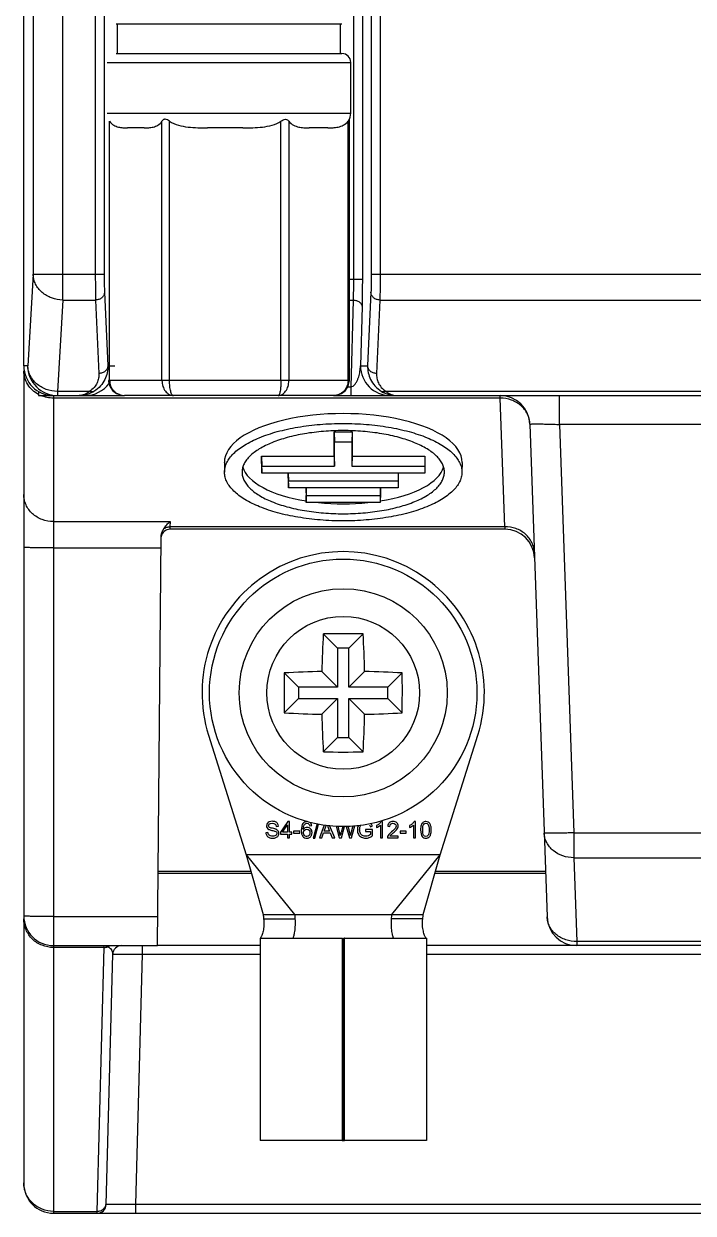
# Model space of a CAD drawing. Header units: millimetres. Extents: x 179 to 1020, y 292 to 886.
# Drawn here: x 341.05 to 363.58, y 593.04 to 633.04 of the extents above; entities that cross this region are included whole.
import ezdxf

# ---------------------------------------------------------------- set-up
doc = ezdxf.new("R2010")
doc.units = ezdxf.units.MM
for name, color, linetype in [('ELT-RNB-5_5-5SOLIDLINE', 7, 'Continuous'), ('M4X10_GB9074_8SOLIDLINE', 7, 'Continuous'), ('VF-51-H001SOLIDLINE', 7, 'Continuous'), ('VF-51-H002SOLIDLINE', 7, 'Continuous'), ('VF-51-P002SOLIDLINE', 7, 'Continuous'), ('WL21-17SOLIDLINE', 7, 'Continuous')]:
    doc.layers.add(name, color=color, linetype=linetype)

msp = doc.modelspace()

# ---------------------------------------------------------------- linework, layer by layer
at = {"layer": 'ELT-RNB-5_5-5SOLIDLINE', "linetype": 'Continuous'}
for p, q in [((347.27, 609.113), (348.538, 605.091)), ((355.062, 605.091), (356.33, 609.113)), ((349.549, 606.051), (349.619, 606.056)), ((349.936, 606.211), (349.685, 605.855)), ((349.752, 605.855), (349.924, 606.103)), ((349.924, 606.103), (349.924, 605.855)), ((349.991, 606.211), (349.936, 606.211)), ((349.991, 605.855), (349.991, 606.211)), ((350.674, 606.071), (350.741, 606.077)), ((350.923, 606.139), (350.786, 605.652)), ((350.84, 605.652), (350.973, 606.127)), ((351.163, 606.089), (350.998, 605.661)), ((351.157, 605.887), (351.217, 606.048)), ((351.286, 606.039), (351.344, 605.887)), ((351.513, 605.661), (351.344, 606.075)), ((351.562, 606.059), (351.667, 605.661)), ((351.68, 605.851), (351.633, 606.054)), ((351.785, 606.042), (351.728, 605.84)), ((351.742, 605.661), (351.848, 606.045)), ((351.9, 606.049), (352.008, 605.661)), ((351.999, 605.933), (351.965, 606.054)), ((352.12, 606.065), (352.069, 605.858)), ((352.078, 605.661), (352.19, 606.07)), ((352.713, 606.039), (352.779, 606.057)), ((352.919, 606.075), (352.919, 606.01)), ((353.054, 606.092), (353.054, 605.661)), ((353.121, 606.213), (353.078, 606.213)), ((353.121, 605.661), (353.121, 606.213)), ((353.298, 606.054), (353.368, 606.047)), ((354.029, 606.075), (354.029, 606.01)), ((354.164, 606.092), (354.164, 605.661)), ((354.232, 606.213), (354.188, 606.213)), ((354.232, 605.661), (354.232, 606.213)), ((349.266, 605.844), (349.198, 605.838)), ((349.685, 605.855), (349.685, 605.793)), ((349.685, 605.793), (349.924, 605.793)), ((349.924, 605.855), (349.752, 605.855)), ((349.924, 605.793), (349.924, 605.661)), ((349.924, 605.661), (349.991, 605.661)), ((350.066, 605.855), (349.991, 605.855)), ((349.991, 605.793), (350.066, 605.793)), ((349.991, 605.661), (349.991, 605.793)), ((350.066, 605.793), (350.066, 605.855)), ((350.335, 605.894), (350.127, 605.894)), ((350.127, 605.894), (350.127, 605.826)), ((350.127, 605.826), (350.335, 605.826)), ((350.335, 605.826), (350.335, 605.894)), ((350.786, 605.652), (350.84, 605.652)), ((350.998, 605.661), (351.076, 605.661)), ((351.076, 605.661), (351.136, 605.828)), ((351.136, 605.828), (351.366, 605.828)), ((351.344, 605.887), (351.157, 605.887)), ((351.366, 605.828), (351.43, 605.661)), ((351.43, 605.661), (351.513, 605.661)), ((351.667, 605.661), (351.742, 605.661)), ((352.008, 605.661), (352.078, 605.661)), ((352.787, 605.942), (352.554, 605.941)), ((352.554, 605.941), (352.554, 605.877)), ((352.554, 605.877), (352.716, 605.877)), ((352.716, 605.877), (352.716, 605.774)), ((352.787, 605.738), (352.787, 605.942)), ((353.054, 605.661), (353.121, 605.661)), ((353.285, 605.661), (353.649, 605.661)), ((353.649, 605.726), (353.379, 605.726)), ((353.649, 605.661), (353.649, 605.726)), ((353.921, 605.894), (353.714, 605.894)), ((353.714, 605.894), (353.714, 605.826)), ((353.714, 605.826), (353.921, 605.826)), ((353.921, 605.826), (353.921, 605.894)), ((354.164, 605.661), (354.232, 605.661)), ((355.062, 605.091), (348.538, 605.091)), ((348.538, 605.091), (350.164, 603.091)), ((348.538, 605.091), (349.105, 603.091)), ((353.437, 603.091), (355.062, 605.091)), ((354.495, 603.091), (355.062, 605.091)), ((349.105, 603.091), (354.495, 603.091)), ((349.123, 602.942), (350.175, 602.942)), ((354.477, 602.942), (353.426, 602.942)), ((349, 602.291), (351.762, 602.291)), ((349, 602.291), (349, 595.491)), ((351.762, 602.291), (351.777, 602.291)), ((351.762, 602.291), (351.762, 595.491)), ((351.777, 602.291), (351.777, 595.491)), ((351.838, 602.291), (351.823, 602.291)), ((351.823, 595.491), (351.823, 602.291)), ((351.838, 602.291), (354.6, 602.291)), ((351.838, 595.491), (351.838, 602.291)), ((354.6, 602.291), (354.6, 595.491)), ((351.762, 595.491), (349, 595.491)), ((351.762, 595.491), (351.838, 595.491)), ((354.6, 595.491), (351.838, 595.491))]:
    msp.add_line(p, q, dxfattribs=at)
for centre, radius, start, end in [((351.8, 610.541), 4.75, 342.5, 197.5), ((350.583, 606.283), 0.677, 339.7304, 342.9123), ((354.05, 607.084), 2.955, 199.8387, 200.6976), ((349.357, 605.312), 2.384, 10.2956, 13.058), ((364.779, 604.939), 15.782, 186.7231, 187.2705), ((375.728, 604.921), 25.629, 184.0937, 184.4292), ((327.873, 604.921), 25.629, 355.5708, 355.9063), ((338.822, 604.939), 15.782, 352.7295, 353.2769)]:
    msp.add_arc(centre, radius, start, end, dxfattribs=at)
for points in [[(349.242, 606.147), (349.226, 606.123), (349.219, 606.097), (349.219, 606.069)], [(349.219, 606.069), (349.219, 606.043), (349.225, 606.021), (349.238, 606)], [(349.238, 606), (349.25, 605.98), (349.27, 605.963), (349.297, 605.949)], [(349.311, 606.202), (349.281, 606.189), (349.258, 606.171), (349.242, 606.147)], [(349.289, 606.074), (349.289, 606.096), (349.298, 606.116), (349.319, 606.132)], [(349.31, 606.025), (349.296, 606.038), (349.289, 606.054), (349.289, 606.074)], [(349.42, 605.986), (349.36, 605.999), (349.324, 606.012), (349.31, 606.025)], [(349.412, 606.221), (349.375, 606.221), (349.341, 606.214), (349.311, 606.202)], [(349.319, 606.132), (349.339, 606.148), (349.371, 606.156), (349.415, 606.156)], [(349.52, 606.201), (349.489, 606.214), (349.453, 606.221), (349.412, 606.221)], [(349.415, 606.156), (349.457, 606.156), (349.489, 606.147), (349.511, 606.13)], [(349.511, 606.13), (349.533, 606.112), (349.545, 606.086), (349.549, 606.051)], [(349.592, 606.143), (349.575, 606.168), (349.551, 606.188), (349.52, 606.201)], [(349.619, 606.056), (349.617, 606.089), (349.608, 606.117), (349.592, 606.143)], [(350.446, 606.15), (350.407, 606.102), (350.388, 606.025), (350.388, 605.919)], [(350.585, 606.213), (350.527, 606.213), (350.481, 606.192), (350.446, 606.15)], [(350.455, 605.945), (350.455, 606), (350.462, 606.042), (350.474, 606.072)], [(350.514, 606), (350.491, 605.988), (350.471, 605.97), (350.455, 605.945)], [(350.474, 606.072), (350.486, 606.102), (350.503, 606.124), (350.524, 606.14)], [(350.588, 606.018), (350.562, 606.018), (350.538, 606.012), (350.514, 606)], [(350.524, 606.14), (350.54, 606.152), (350.559, 606.158), (350.581, 606.158)], [(350.581, 606.158), (350.607, 606.158), (350.63, 606.148), (350.648, 606.129)], [(350.703, 605.968), (350.672, 606.001), (350.633, 606.018), (350.588, 606.018)], [(350.648, 606.129), (350.659, 606.117), (350.668, 606.098), (350.674, 606.071)], [(350.741, 606.077), (350.735, 606.119), (350.719, 606.153), (350.691, 606.177)], [(352.31, 606.079), (352.288, 606.034), (352.278, 605.985), (352.278, 605.934)], [(352.353, 605.938), (352.353, 605.978), (352.36, 606.015), (352.374, 606.049)], [(352.374, 606.049), (352.38, 606.062), (352.386, 606.074), (352.395, 606.086)], [(352.682, 606.105), (352.694, 606.089), (352.705, 606.067), (352.713, 606.039)], [(352.779, 606.057), (352.769, 606.094), (352.755, 606.124), (352.737, 606.147)], [(353.018, 606.14), (352.989, 606.114), (352.956, 606.093), (352.919, 606.075)], [(352.919, 606.01), (352.94, 606.018), (352.963, 606.029), (352.989, 606.045)], [(352.989, 606.045), (353.016, 606.06), (353.037, 606.076), (353.054, 606.092)], [(353.078, 606.213), (353.066, 606.189), (353.046, 606.165), (353.018, 606.14)], [(353.352, 606.173), (353.321, 606.146), (353.303, 606.106), (353.298, 606.054)], [(353.477, 606.213), (353.424, 606.213), (353.383, 606.2), (353.352, 606.173)], [(353.368, 606.047), (353.368, 606.082), (353.378, 606.109), (353.397, 606.128)], [(353.397, 606.128), (353.417, 606.148), (353.443, 606.158), (353.475, 606.158)], [(353.475, 606.158), (353.506, 606.158), (353.531, 606.148), (353.55, 606.13)], [(353.602, 606.17), (353.571, 606.199), (353.529, 606.213), (353.477, 606.213)], [(353.579, 606.062), (353.579, 606.037), (353.568, 606.009), (353.547, 605.981)], [(353.55, 606.13), (353.569, 606.111), (353.579, 606.089), (353.579, 606.062)], [(353.648, 606.061), (353.648, 606.104), (353.633, 606.14), (353.602, 606.17)], [(353.635, 605.996), (353.644, 606.017), (353.648, 606.039), (353.648, 606.061)], [(354.128, 606.14), (354.1, 606.114), (354.067, 606.093), (354.029, 606.075)], [(354.029, 606.01), (354.05, 606.018), (354.074, 606.029), (354.1, 606.045)], [(354.1, 606.045), (354.126, 606.06), (354.148, 606.076), (354.164, 606.092)], [(354.188, 606.213), (354.176, 606.189), (354.156, 606.165), (354.128, 606.14)], [(354.424, 606.089), (354.411, 606.049), (354.405, 605.997), (354.405, 605.932)], [(354.484, 606.181), (354.458, 606.159), (354.438, 606.129), (354.424, 606.089)], [(354.474, 605.932), (354.474, 606.022), (354.486, 606.084), (354.509, 606.118)], [(354.584, 606.213), (354.544, 606.213), (354.51, 606.203), (354.484, 606.181)], [(354.509, 606.118), (354.527, 606.144), (354.552, 606.158), (354.583, 606.158)], [(354.583, 606.158), (354.615, 606.158), (354.641, 606.143), (354.662, 606.113)], [(354.662, 606.195), (354.639, 606.207), (354.613, 606.213), (354.584, 606.213)], [(354.717, 606.144), (354.702, 606.167), (354.684, 606.183), (354.662, 606.195)], [(354.662, 606.113), (354.683, 606.083), (354.694, 606.023), (354.694, 605.932)], [(354.751, 606.062), (354.743, 606.095), (354.731, 606.122), (354.717, 606.144)], [(354.763, 605.932), (354.763, 605.987), (354.759, 606.03), (354.751, 606.062)], [(349.198, 605.838), (349.198, 605.801), (349.208, 605.768), (349.228, 605.739)], [(349.228, 605.739), (349.247, 605.71), (349.273, 605.688), (349.307, 605.674)], [(349.289, 605.776), (349.277, 605.794), (349.269, 605.816), (349.266, 605.844)], [(349.344, 605.733), (349.319, 605.744), (349.301, 605.758), (349.289, 605.776)], [(349.297, 605.949), (349.317, 605.938), (349.352, 605.927), (349.403, 605.915)], [(349.307, 605.674), (349.341, 605.659), (349.382, 605.652), (349.432, 605.652)], [(349.429, 605.717), (349.397, 605.717), (349.369, 605.722), (349.344, 605.733)], [(349.403, 605.915), (349.453, 605.903), (349.486, 605.894), (349.501, 605.888)], [(349.541, 605.951), (349.519, 605.961), (349.479, 605.972), (349.42, 605.986)], [(349.502, 605.73), (349.481, 605.721), (349.456, 605.717), (349.429, 605.717)], [(349.432, 605.652), (349.471, 605.652), (349.506, 605.659), (349.538, 605.673)], [(349.501, 605.888), (349.524, 605.879), (349.54, 605.868), (349.55, 605.855)], [(349.549, 605.763), (349.539, 605.749), (349.523, 605.738), (349.502, 605.73)], [(349.538, 605.673), (349.569, 605.687), (349.593, 605.708), (349.61, 605.734)], [(349.612, 605.894), (349.597, 605.917), (349.573, 605.936), (349.541, 605.951)], [(349.565, 605.811), (349.565, 605.793), (349.56, 605.777), (349.549, 605.763)], [(349.55, 605.855), (349.56, 605.843), (349.565, 605.828), (349.565, 605.811)], [(349.61, 605.734), (349.627, 605.759), (349.635, 605.787), (349.635, 605.817)], [(349.635, 605.817), (349.635, 605.846), (349.628, 605.872), (349.612, 605.894)], [(350.388, 605.919), (350.388, 605.823), (350.405, 605.755), (350.441, 605.714)], [(350.441, 605.714), (350.476, 605.672), (350.522, 605.652), (350.579, 605.652)], [(350.465, 605.839), (350.465, 605.875), (350.476, 605.904), (350.497, 605.925)], [(350.48, 605.773), (350.47, 605.794), (350.465, 605.816), (350.465, 605.839)], [(350.521, 605.724), (350.504, 605.735), (350.49, 605.751), (350.48, 605.773)], [(350.497, 605.925), (350.518, 605.947), (350.544, 605.958), (350.575, 605.958)], [(350.577, 605.707), (350.558, 605.707), (350.539, 605.713), (350.521, 605.724)], [(350.575, 605.958), (350.606, 605.958), (350.631, 605.947), (350.651, 605.925)], [(350.651, 605.742), (350.63, 605.719), (350.606, 605.707), (350.577, 605.707)], [(350.579, 605.652), (350.612, 605.652), (350.641, 605.66), (350.667, 605.676)], [(350.651, 605.925), (350.672, 605.904), (350.682, 605.874), (350.682, 605.836)], [(350.682, 605.836), (350.682, 605.796), (350.671, 605.765), (350.651, 605.742)], [(350.667, 605.676), (350.693, 605.691), (350.713, 605.714), (350.728, 605.743)], [(350.751, 605.84), (350.751, 605.892), (350.735, 605.935), (350.703, 605.968)], [(350.728, 605.743), (350.743, 605.773), (350.751, 605.805), (350.751, 605.84)], [(351.728, 605.84), (351.725, 605.831), (351.717, 605.797), (351.703, 605.738)], [(352.042, 605.738), (352.033, 605.799), (352.018, 605.864), (351.999, 605.933)], [(352.069, 605.858), (352.058, 605.813), (352.048, 605.773), (352.042, 605.738)], [(352.278, 605.934), (352.278, 605.88), (352.289, 605.83), (352.312, 605.787)], [(352.312, 605.787), (352.334, 605.743), (352.367, 605.71), (352.412, 605.686)], [(352.378, 605.815), (352.361, 605.848), (352.353, 605.889), (352.353, 605.938)], [(352.452, 605.741), (352.42, 605.757), (352.395, 605.782), (352.378, 605.815)], [(352.412, 605.686), (352.456, 605.663), (352.505, 605.652), (352.559, 605.652)], [(352.555, 605.717), (352.519, 605.717), (352.484, 605.725), (352.452, 605.741)], [(352.647, 605.735), (352.617, 605.723), (352.586, 605.717), (352.555, 605.717)], [(352.559, 605.652), (352.599, 605.652), (352.638, 605.659), (352.676, 605.673)], [(352.716, 605.774), (352.7, 605.761), (352.677, 605.747), (352.647, 605.735)], [(352.676, 605.673), (352.714, 605.687), (352.751, 605.709), (352.787, 605.738)], [(353.293, 605.708), (353.287, 605.693), (353.285, 605.677), (353.285, 605.661)], [(353.338, 605.781), (353.317, 605.757), (353.302, 605.733), (353.293, 605.708)], [(353.426, 605.865), (353.387, 605.833), (353.358, 605.805), (353.338, 605.781)], [(353.379, 605.726), (353.387, 605.738), (353.396, 605.75), (353.408, 605.763)], [(353.408, 605.763), (353.419, 605.774), (353.445, 605.798), (353.486, 605.832)], [(353.547, 605.981), (353.526, 605.952), (353.486, 605.913), (353.426, 605.865)], [(353.486, 605.832), (353.534, 605.873), (353.569, 605.905), (353.59, 605.929)], [(353.59, 605.929), (353.611, 605.952), (353.626, 605.974), (353.635, 605.996)], [(354.405, 605.932), (354.405, 605.829), (354.423, 605.755), (354.459, 605.709)], [(354.459, 605.709), (354.489, 605.671), (354.531, 605.652), (354.584, 605.652)], [(354.505, 605.752), (354.484, 605.782), (354.474, 605.842), (354.474, 605.932)], [(354.584, 605.707), (354.553, 605.707), (354.526, 605.722), (354.505, 605.752)], [(354.662, 605.752), (354.641, 605.722), (354.615, 605.707), (354.584, 605.707)], [(354.584, 605.652), (354.624, 605.652), (354.657, 605.662), (354.684, 605.684)], [(354.694, 605.932), (354.694, 605.842), (354.683, 605.782), (354.662, 605.752)], [(354.684, 605.684), (354.71, 605.706), (354.73, 605.736), (354.743, 605.776)], [(354.743, 605.776), (354.756, 605.816), (354.763, 605.868), (354.763, 605.932)]]:
    msp.add_open_spline(points, degree=3, dxfattribs=at)
for points, knots in [([(349.123, 602.942), (349.133, 602.868), (349.138, 602.727), (349.11, 602.54), (349.073, 602.414), (349.043, 602.345), (349.03, 602.32), (349.024, 602.311)], [0, 0, 0, 0, 0.34167, 0.651829, 0.872283, 0.947333, 1, 1, 1, 1]), ([(350.175, 602.942), (350.178, 602.906), (350.181, 602.833), (350.181, 602.725), (350.174, 602.62), (350.163, 602.521), (350.15, 602.445), (350.138, 602.391), (350.13, 602.358), (350.122, 602.331), (350.115, 602.31), (350.11, 602.298), (350.106, 602.293), (350.104, 602.291), (350.104, 602.291)], [0, 0, 0, 0, 0.163281, 0.328693, 0.490867, 0.644215, 0.781565, 0.841519, 0.893826, 0.93695, 0.969575, 0.990604, 0.996642, 1, 1, 1, 1]), ([(353.497, 602.291), (353.496, 602.291), (353.494, 602.293), (353.491, 602.298), (353.486, 602.31), (353.479, 602.331), (353.471, 602.358), (353.463, 602.391), (353.451, 602.445), (353.438, 602.521), (353.426, 602.62), (353.42, 602.725), (353.419, 602.833), (353.423, 602.906), (353.426, 602.942)], [0, 0, 0, 0, 0.003358, 0.009396, 0.030425, 0.06305, 0.106174, 0.158481, 0.218435, 0.355785, 0.509133, 0.671307, 0.836719, 1, 1, 1, 1]), ([(354.576, 602.311), (354.57, 602.32), (354.558, 602.345), (354.528, 602.414), (354.49, 602.54), (354.463, 602.727), (354.468, 602.868), (354.477, 602.942)], [0, 0, 0, 0, 0.052667, 0.127717, 0.348171, 0.65833, 1, 1, 1, 1]), ([(349.024, 602.311), (349.021, 602.306), (349.016, 602.299), (349.009, 602.291), (349.006, 602.291)], [0, 0, 0, 0, 0.667269, 1, 1, 1, 1]), ([(354.595, 602.291), (354.592, 602.291), (354.584, 602.299), (354.58, 602.306), (354.576, 602.311)], [0, 0, 0, 0, 0.332731, 1, 1, 1, 1])]:
    msp.add_open_spline(points, degree=3, knots=knots, dxfattribs=at)
at = {"layer": 'M4X10_GB9074_8SOLIDLINE', "linetype": 'Continuous'}
for p, q in [((351.131, 612.525), (351.609, 612.047)), ((352.469, 612.525), (351.991, 612.047)), ((351.991, 612.047), (351.609, 612.047)), ((351.609, 612.047), (351.609, 610.732)), ((351.991, 610.732), (351.991, 612.047)), ((349.816, 611.21), (350.294, 610.732)), ((351.081, 611.261), (351.609, 610.732)), ((352.52, 611.261), (351.991, 610.732)), ((353.784, 611.21), (353.306, 610.732)), ((351.609, 610.732), (350.294, 610.732)), ((350.294, 610.732), (350.294, 610.35)), ((353.306, 610.732), (351.991, 610.732)), ((353.306, 610.35), (353.306, 610.732)), ((349.816, 609.872), (350.294, 610.35)), ((350.294, 610.35), (351.609, 610.35)), ((351.081, 609.822), (351.609, 610.35)), ((351.609, 610.35), (351.609, 609.035)), ((351.991, 610.35), (353.306, 610.35)), ((352.52, 609.822), (351.991, 610.35)), ((351.991, 609.035), (351.991, 610.35)), ((353.784, 609.872), (353.306, 610.35)), ((351.131, 608.557), (351.609, 609.035)), ((351.609, 609.035), (351.991, 609.035)), ((352.469, 608.557), (351.991, 609.035))]:
    msp.add_line(p, q, dxfattribs=at)
for radius in [4.5, 3.5, 2.571]:
    msp.add_circle((351.8, 610.541), radius, dxfattribs=at)
for centre, radius, start, end in [((384.285, 610.563), 33.212, 176.6126, 178.7956), ((351.8, 577.84), 34.691, 88.8953, 91.1047), ((319.66, 610.576), 32.867, 1.1929, 3.3989), ((384.498, 610.541), 34.688, 178.8954, 180.0002), ((351.765, 578.401), 32.867, 91.1929, 93.3989), ((351.822, 578.056), 33.212, 86.6126, 88.7956), ((319.147, 610.542), 34.644, 359.9991, 1.1053), ((384.454, 610.541), 34.644, 179.9991, 181.1053), ((319.102, 610.541), 34.688, 358.8954, 0.0002), ((351.779, 643.026), 33.212, 266.6126, 268.7956), ((383.94, 610.506), 32.867, 181.1929, 183.3989), ((319.315, 610.52), 33.212, 356.6126, 358.7956), ((351.836, 642.681), 32.867, 271.1929, 273.3989), ((351.8, 643.242), 34.691, 268.8953, 271.1047)]:
    msp.add_arc(centre, radius, start, end, dxfattribs=at)
at = {"layer": 'VF-51-H001SOLIDLINE', "linetype": 'Continuous'}
for p, q in [((345.572, 604.541), (348.694, 604.541)), ((354.907, 604.541), (358.609, 604.541))]:
    msp.add_line(p, q, dxfattribs=at)
at = {"layer": 'VF-51-H002SOLIDLINE', "linetype": 'Continuous'}
for p, q in [((345.572, 604.541), (348.694, 604.541)), ((354.907, 604.541), (358.609, 604.541))]:
    msp.add_line(p, q, dxfattribs=at)
at = {"layer": 'VF-51-P002SOLIDLINE', "linetype": 'Continuous'}
for p, q in [((342.365, 623.752), (342.365, 756.726)), ((341.05, 621.541), (341.05, 756.042)), ((341.366, 755.726), (341.366, 624.616)), ((352.144, 657.944), (352.144, 624.455)), ((352.444, 657.794), (352.444, 624.455)), ((352.743, 657.695), (352.743, 624.616)), ((353.043, 657.88), (353.043, 624.616)), ((343.458, 634.88), (343.458, 624.616)), ((343.758, 634.695), (343.758, 624.616)), ((341.366, 624.616), (341.182, 621.541)), ((341.366, 624.616), (343.758, 624.616)), ((352.007, 624.455), (352.444, 624.455)), ((352.743, 624.616), (402.86, 624.616)), ((343.767, 624.011), (343.878, 621.541)), ((352.734, 624.011), (352.623, 621.541)), ((342.365, 623.752), (342.181, 620.677)), ((342.365, 623.752), (343.467, 623.752)), ((343.467, 623.752), (343.578, 621.282)), ((352.007, 623.748), (352.134, 623.748)), ((352.134, 623.748), (352.058, 620.834)), ((353.033, 623.752), (352.923, 621.282)), ((353.033, 623.752), (402.573, 623.752)), ((352.434, 623.536), (352.382, 621.541)), ((341.182, 621.541), (341.05, 621.541)), ((341.05, 621.365), (341.05, 594.041)), ((343.878, 621.541), (344.119, 621.541)), ((352.382, 621.541), (352.623, 621.541)), ((351.956, 620.834), (352.058, 620.834)), ((352.058, 620.834), (352.058, 620.541)), ((341.55, 620.675), (341.55, 620.541)), ((341.55, 620.541), (344.443, 620.541)), ((342.05, 620.541), (342.05, 593.041)), ((357.085, 620.453), (342.05, 620.453)), ((343.258, 620.677), (342.181, 620.677)), ((342.181, 620.677), (342.181, 620.541)), ((351.477, 620.541), (405.55, 620.541)), ((404.919, 620.677), (353.243, 620.677)), ((357.085, 620.453), (357.085, 620.541)), ((357.236, 616.129), (357.085, 620.453)), ((359.084, 619.567), (359.084, 620.541)), ((351.5, 619.317), (352.1, 619.317)), ((351.5, 619.317), (351.506, 618.986)), ((351.5, 618.496), (351.5, 619.317)), ((352.1, 619.317), (352.095, 618.986)), ((352.1, 619.317), (352.1, 618.496)), ((358.084, 619.576), (358.663, 603.006)), ((364.299, 619.567), (359.084, 619.567)), ((359.084, 619.567), (359.564, 605.834)), ((351.506, 618.986), (352.095, 618.986)), ((351.506, 618.165), (351.506, 618.986)), ((352.095, 618.986), (352.095, 618.165)), ((349.05, 618.496), (351.5, 618.496)), ((349.05, 618.496), (349.056, 618.165)), ((349.05, 618.25), (349.05, 618.496)), ((351.5, 618.496), (351.506, 618.165)), ((352.1, 618.496), (352.095, 618.165)), ((352.1, 618.496), (354.55, 618.496)), ((354.55, 618.496), (354.545, 618.165)), ((354.55, 618.496), (354.55, 618.25)), ((347.8, 618.291), (347.806, 617.962)), ((347.8, 618.279), (347.8, 618.291)), ((349.05, 618.25), (349.056, 617.924)), ((349.056, 618.165), (351.506, 618.165)), ((349.056, 617.924), (349.056, 618.165)), ((352.095, 618.165), (354.545, 618.165)), ((354.55, 618.25), (354.545, 617.924)), ((354.545, 618.165), (354.545, 617.924)), ((355.8, 618.291), (355.795, 617.962)), ((355.8, 618.291), (355.8, 618.279)), ((347.806, 617.95), (347.806, 617.962)), ((348.395, 617.972), (348.395, 617.962)), ((354.545, 617.924), (349.056, 617.924)), ((349.95, 617.758), (349.95, 617.924)), ((349.95, 617.758), (349.956, 617.431)), ((349.952, 617.924), (349.956, 617.672)), ((349.956, 617.672), (353.645, 617.672)), ((349.956, 617.431), (349.956, 617.672)), ((353.649, 617.924), (353.645, 617.672)), ((353.65, 617.758), (353.645, 617.431)), ((353.645, 617.672), (353.645, 617.431)), ((353.65, 617.924), (353.65, 617.758)), ((355.206, 617.962), (355.206, 617.972)), ((355.795, 617.962), (355.794, 617.95)), ((353.645, 617.431), (349.956, 617.431)), ((350.55, 617.265), (350.55, 617.431)), ((350.55, 617.265), (350.556, 616.939)), ((350.552, 617.431), (350.556, 617.18)), ((353.049, 617.431), (353.045, 617.18)), ((353.05, 617.265), (353.045, 616.939)), ((353.05, 617.431), (353.05, 617.265)), ((350.556, 617.18), (353.045, 617.18)), ((350.556, 616.939), (350.556, 617.18)), ((353.045, 616.939), (350.556, 616.939)), ((353.045, 617.18), (353.045, 616.939)), ((342.05, 616.299), (345.972, 616.299)), ((345.971, 616.129), (345.97, 616.041)), ((357.242, 616.041), (345.97, 616.041)), ((345.972, 616.299), (345.971, 616.129)), ((357.236, 616.129), (345.971, 616.129)), ((357.236, 616.129), (357.242, 616.041)), ((345.55, 602.041), (345.67, 615.773)), ((342.05, 615.413), (345.667, 615.413)), ((359.564, 605.834), (405.05, 605.834)), ((359.564, 605.834), (359.564, 604.997)), ((359.564, 604.997), (405.05, 604.997)), ((359.564, 604.997), (359.662, 602.177)), ((348.715, 604.469), (345.571, 604.469)), ((358.612, 604.469), (354.886, 604.469)), ((342.05, 603.015), (345.559, 603.015)), ((342.05, 602.041), (345.55, 602.041)), ((343.756, 601.978), (343.758, 602.041)), ((345.042, 601.749), (345.042, 602.041)), ((349, 602.041), (345.55, 602.041)), ((359.662, 602.041), (354.6, 602.041)), ((405.05, 602.177), (359.662, 602.177)), ((359.662, 602.177), (359.662, 602.041)), ((405.05, 602.041), (359.662, 602.041)), ((343.756, 601.978), (342.05, 601.978)), ((343.524, 593.104), (343.756, 601.978)), ((343.822, 593.333), (344.043, 601.749)), ((344.822, 593.333), (345.042, 601.749)), ((345.042, 601.749), (349, 601.749)), ((354.6, 601.749), (370.698, 601.749)), ((393.137, 593.333), (344.822, 593.333)), ((344.822, 593.041), (344.822, 593.333)), ((342.05, 593.104), (343.524, 593.104)), ((342.05, 593.041), (393.137, 593.041)), ((343.522, 593.041), (343.524, 593.104))]:
    msp.add_line(p, q, dxfattribs=at)
for centre, radius, start, end in [((342.181, 621.541), 1, 179.9813, 269.9813), ((353.381, 621.541), 1, 179.9896, 269.9894), ((343.119, 621.541), 1, 270.0029, 323.441), ((342.914, 621.508), 0.967, 270.0136, 280.6161), ((342.912, 621.513), 0.972, 280.6568, 300.7283), ((353.587, 621.509), 0.968, 239.2378, 269.9715), ((357.085, 619.541), 1, 2, 90), ((345.97, 615.741), 0.3, 90, 170.55), ((357.242, 615.041), 1, 2, 90), ((342.05, 603.041), 1, 180, 270), ((359.662, 603.041), 1, 182, 270), ((343.757, 602.289), 0.311, 269.8602, 293.2594), ((344.343, 601.741), 0.3, 90, 178.5), ((342.05, 594.041), 1, 180, 270), ((343.522, 593.341), 0.3, 270, 358.5)]:
    msp.add_arc(centre, radius, start, end, dxfattribs=at)
for centre, major_axis, ratio, start_param, end_param in [((342.051, 621.541), (1.001, 0), 0.999391, 3.141593, 4.712389), ((351.8, 618.291), (4, 0), 0.410365, 0, 3.141593), ((351.8, 618.291), (3.4, 0), 0.410365, -3.029822, -1.946081), ((351.8, 618.291), (3.4, 0), 0.410365, -1.195512, -0.11177), ((351.8, 618.291), (3.4, 0), 0.410365, -1.817282, -1.32431)]:
    msp.add_ellipse(centre, major_axis=major_axis, ratio=ratio, start_param=start_param, end_param=end_param, dxfattribs=at)
for points, knots in [([(342.365, 623.752), (342.237, 623.754), (341.983, 623.8), (341.706, 623.959), (341.537, 624.135), (341.442, 624.284), (341.382, 624.446), (341.367, 624.56), (341.366, 624.616)], [0, 0, 0, 0, 0.265029, 0.521927, 0.64596, 0.766542, 0.884212, 1, 1, 1, 1]), ([(343.458, 624.616), (343.458, 624.45), (343.459, 624.162), (343.463, 623.874), (343.467, 623.752)], [0, 0, 0, 0, 0.57658, 1, 1, 1, 1]), ([(343.758, 624.616), (343.758, 624.499), (343.759, 624.298), (343.763, 624.096), (343.767, 624.011)], [0, 0, 0, 0, 0.57656, 1, 1, 1, 1]), ([(352.144, 624.455), (352.144, 624.328), (352.142, 624.092), (352.138, 623.856), (352.134, 623.748)], [0, 0, 0, 0, 0.54122, 1, 1, 1, 1]), ([(352.444, 624.455), (352.444, 624.29), (352.442, 623.983), (352.437, 623.677), (352.434, 623.536)], [0, 0, 0, 0, 0.541185, 1, 1, 1, 1]), ([(352.743, 624.616), (352.743, 624.499), (352.741, 624.298), (352.737, 624.096), (352.734, 624.011)], [0, 0, 0, 0, 0.576558, 1, 1, 1, 1]), ([(353.043, 624.616), (353.043, 624.45), (353.041, 624.162), (353.037, 623.874), (353.033, 623.752)], [0, 0, 0, 0, 0.576579, 1, 1, 1, 1]), ([(343.767, 624.011), (343.767, 623.977), (343.749, 623.907), (343.681, 623.822), (343.582, 623.766), (343.506, 623.752), (343.467, 623.752)], [0, 0, 0, 0, 0.232707, 0.476551, 0.734043, 1, 1, 1, 1]), ([(353.033, 623.752), (352.995, 623.752), (352.918, 623.766), (352.82, 623.822), (352.751, 623.907), (352.734, 623.977), (352.734, 624.011)], [0, 0, 0, 0, 0.265957, 0.523449, 0.767293, 1, 1, 1, 1]), ([(352.134, 623.748), (352.172, 623.748), (352.246, 623.737), (352.344, 623.692), (352.404, 623.633), (352.429, 623.578), (352.433, 623.55), (352.434, 623.536)], [0, 0, 0, 0, 0.286209, 0.553251, 0.789028, 0.89665, 1, 1, 1, 1]), ([(341.55, 620.576), (341.475, 620.615), (341.337, 620.711), (341.176, 620.902), (341.074, 621.125), (341.05, 621.286), (341.05, 621.365)], [0, 0, 0, 0, 0.258022, 0.509979, 0.756567, 1, 1, 1, 1]), ([(342.181, 620.677), (342.053, 620.679), (341.799, 620.725), (341.522, 620.885), (341.353, 621.061), (341.258, 621.21), (341.198, 621.372), (341.183, 621.485), (341.182, 621.541)], [0, 0, 0, 0, 0.265029, 0.521927, 0.64596, 0.766542, 0.884212, 1, 1, 1, 1]), ([(343.578, 621.282), (343.58, 621.229), (343.573, 621.12), (343.521, 620.958), (343.42, 620.8), (343.318, 620.714), (343.258, 620.677)], [0, 0, 0, 0, 0.22288, 0.453426, 0.704702, 1, 1, 1, 1]), ([(343.878, 621.541), (343.88, 621.463), (343.867, 621.302), (343.786, 621.067), (343.636, 620.845), (343.492, 620.727), (343.409, 620.677)], [0, 0, 0, 0, 0.229138, 0.465003, 0.717481, 1, 1, 1, 1]), ([(343.878, 621.541), (343.877, 621.507), (343.86, 621.438), (343.792, 621.353), (343.693, 621.296), (343.617, 621.283), (343.578, 621.282)], [0, 0, 0, 0, 0.232707, 0.476551, 0.734043, 1, 1, 1, 1]), ([(352.058, 620.834), (352.083, 620.835), (352.129, 620.852), (352.179, 620.895), (352.215, 620.94), (352.253, 620.999), (352.289, 621.075), (352.322, 621.168), (352.346, 621.261), (352.37, 621.385), (352.379, 621.479), (352.382, 621.541)], [0, 0, 0, 0, 0.093926, 0.169381, 0.237174, 0.301264, 0.423666, 0.542022, 0.658142, 0.772888, 1, 1, 1, 1]), ([(352.623, 621.541), (352.62, 621.463), (352.634, 621.302), (352.715, 621.067), (352.864, 620.845), (353.009, 620.727), (353.092, 620.677)], [0, 0, 0, 0, 0.229138, 0.465002, 0.717479, 1, 1, 1, 1]), ([(352.923, 621.282), (352.884, 621.283), (352.808, 621.296), (352.709, 621.353), (352.641, 621.438), (352.623, 621.507), (352.623, 621.541)], [0, 0, 0, 0, 0.265957, 0.523449, 0.767293, 1, 1, 1, 1]), ([(352.923, 621.282), (352.92, 621.229), (352.928, 621.12), (352.979, 620.958), (353.08, 620.8), (353.182, 620.714), (353.243, 620.677)], [0, 0, 0, 0, 0.22288, 0.453425, 0.7047, 1, 1, 1, 1]), ([(342.05, 620.453), (341.977, 620.453), (341.83, 620.468), (341.689, 620.512), (341.622, 620.541)], [0, 0, 0, 0, 0.501997, 1, 1, 1, 1]), ([(343.258, 620.677), (343.208, 620.635), (343.1, 620.566), (342.974, 620.541), (342.914, 620.541)], [0, 0, 0, 0, 0.522455, 1, 1, 1, 1]), ([(343.409, 620.677), (343.388, 620.666), (343.335, 620.653), (343.283, 620.667), (343.258, 620.677)], [0, 0, 0, 0, 0.467675, 1, 1, 1, 1]), ([(353.243, 620.677), (353.218, 620.667), (353.166, 620.653), (353.113, 620.666), (353.092, 620.677)], [0, 0, 0, 0, 0.532325, 1, 1, 1, 1]), ([(353.243, 620.677), (353.293, 620.635), (353.401, 620.566), (353.527, 620.541), (353.586, 620.541)], [0, 0, 0, 0, 0.522455, 1, 1, 1, 1]), ([(358.084, 619.576), (358.082, 619.634), (358.065, 619.752), (358.004, 619.919), (357.909, 620.072), (357.741, 620.251), (357.465, 620.411), (357.212, 620.454), (357.085, 620.453)], [0, 0, 0, 0, 0.119651, 0.240164, 0.362267, 0.486427, 0.740108, 1, 1, 1, 1]), ([(347.806, 617.962), (347.806, 618.016), (347.82, 618.127), (347.88, 618.289), (347.977, 618.446), (348.112, 618.598), (348.281, 618.743), (348.564, 618.934), (348.997, 619.144), (349.6, 619.342), (350.286, 619.49), (351.029, 619.581), (351.8, 619.611), (352.572, 619.581), (353.315, 619.49), (354, 619.342), (354.604, 619.144), (355.037, 618.934), (355.32, 618.743), (355.489, 618.598), (355.623, 618.446), (355.721, 618.289), (355.781, 618.127), (355.795, 618.016), (355.795, 617.962)], [0, 0, 0, 0, 0.017523, 0.035847, 0.055644, 0.077406, 0.101438, 0.12789, 0.188039, 0.257212, 0.333776, 0.415549, 0.500006, 0.584463, 0.666236, 0.742798, 0.811969, 0.872115, 0.898566, 0.922597, 0.944357, 0.964154, 0.982477, 1, 1, 1, 1]), ([(355.206, 617.972), (355.205, 618.018), (355.192, 618.112), (355.139, 618.249), (355.054, 618.383), (354.938, 618.511), (354.793, 618.634), (354.552, 618.796), (354.182, 618.973), (353.669, 619.141), (353.086, 619.266), (352.456, 619.343), (351.8, 619.369), (351.145, 619.343), (350.514, 619.266), (349.932, 619.141), (349.418, 618.973), (349.049, 618.796), (348.807, 618.634), (348.662, 618.511), (348.547, 618.383), (348.462, 618.249), (348.409, 618.112), (348.395, 618.018), (348.395, 617.972)], [0, 0, 0, 0, 0.017521, 0.035885, 0.05575, 0.077588, 0.101693, 0.128205, 0.18842, 0.257582, 0.334063, 0.415704, 0.5, 0.584296, 0.665937, 0.742418, 0.81158, 0.871795, 0.898307, 0.922412, 0.94425, 0.964115, 0.982479, 1, 1, 1, 1]), ([(358.084, 619.576), (358.084, 619.577), (358.086, 619.578), (358.089, 619.579), (358.096, 619.58), (358.108, 619.581), (358.13, 619.582), (358.163, 619.584), (358.205, 619.584), (358.255, 619.585), (358.313, 619.585), (358.379, 619.584), (358.451, 619.584), (358.56, 619.582), (358.706, 619.579), (358.891, 619.574), (359.019, 619.57), (359.084, 619.567)], [0, 0, 0, 0, 0.001695, 0.005438, 0.011489, 0.019885, 0.043687, 0.076683, 0.118576, 0.168971, 0.227388, 0.293262, 0.365955, 0.444761, 0.617595, 0.805081, 1, 1, 1, 1]), ([(355.794, 617.95), (355.794, 617.897), (355.778, 617.786), (355.716, 617.626), (355.616, 617.469), (355.481, 617.319), (355.31, 617.175), (355.027, 616.985), (354.594, 616.777), (353.992, 616.58), (353.308, 616.434), (352.569, 616.344), (351.8, 616.313), (351.032, 616.344), (350.292, 616.434), (349.609, 616.58), (349.007, 616.777), (348.574, 616.985), (348.29, 617.175), (348.12, 617.319), (347.984, 617.469), (347.885, 617.626), (347.823, 617.786), (347.807, 617.897), (347.806, 617.95)], [0, 0, 0, 0, 0.017519, 0.035883, 0.055748, 0.077588, 0.101694, 0.128209, 0.188431, 0.257595, 0.334075, 0.415711, 0.5, 0.584289, 0.665925, 0.742405, 0.811569, 0.871791, 0.898306, 0.922412, 0.944252, 0.964117, 0.982481, 1, 1, 1, 1]), ([(348.395, 617.962), (348.395, 617.916), (348.406, 617.822), (348.457, 617.684), (348.541, 617.549), (348.655, 617.42), (348.8, 617.296), (349.04, 617.133), (349.41, 616.954), (349.924, 616.785), (350.509, 616.659), (351.142, 616.582), (351.8, 616.556), (352.459, 616.582), (353.092, 616.659), (353.676, 616.785), (354.191, 616.954), (354.56, 617.133), (354.801, 617.296), (354.946, 617.42), (355.06, 617.55), (355.143, 617.684), (355.194, 617.822), (355.206, 617.916), (355.206, 617.962)], [0, 0, 0, 0, 0.017525, 0.035849, 0.055647, 0.077407, 0.101437, 0.127887, 0.18803, 0.2572, 0.333765, 0.415543, 0.500007, 0.584471, 0.666249, 0.742812, 0.811979, 0.872119, 0.898568, 0.922597, 0.944355, 0.964152, 0.982475, 1, 1, 1, 1]), ([(342.05, 616.299), (341.921, 616.299), (341.662, 616.345), (341.383, 616.513), (341.214, 616.7), (341.121, 616.859), (341.063, 617.031), (341.05, 617.151), (341.05, 617.211)], [0, 0, 0, 0, 0.259854, 0.51368, 0.637891, 0.759989, 0.880443, 1, 1, 1, 1]), ([(345.67, 615.773), (345.671, 615.823), (345.691, 615.921), (345.735, 616.007), (345.757, 616.048)], [0, 0, 0, 0, 0.517574, 1, 1, 1, 1]), ([(345.757, 616.048), (345.786, 616.1), (345.85, 616.192), (345.931, 616.268), (345.972, 616.299)], [0, 0, 0, 0, 0.533734, 1, 1, 1, 1]), ([(345.757, 616.048), (345.786, 616.074), (345.854, 616.116), (345.932, 616.129), (345.971, 616.129)], [0, 0, 0, 0, 0.493951, 1, 1, 1, 1]), ([(358.235, 615.252), (358.233, 615.311), (358.216, 615.428), (358.155, 615.595), (358.06, 615.748), (357.892, 615.927), (357.616, 616.088), (357.363, 616.13), (357.236, 616.129)], [0, 0, 0, 0, 0.119651, 0.240164, 0.362267, 0.486427, 0.740108, 1, 1, 1, 1]), ([(342.05, 615.413), (341.985, 615.413), (341.858, 615.414), (341.673, 615.415), (341.526, 615.417), (341.418, 615.419), (341.345, 615.421), (341.28, 615.423), (341.221, 615.425), (341.171, 615.427), (341.129, 615.429), (341.096, 615.431), (341.075, 615.434), (341.062, 615.435), (341.056, 615.437), (341.052, 615.438), (341.05, 615.439), (341.05, 615.439)], [0, 0, 0, 0, 0.194808, 0.382133, 0.554784, 0.633507, 0.706136, 0.771971, 0.830381, 0.880807, 0.922768, 0.955869, 0.979809, 0.988283, 0.994416, 0.998242, 1, 1, 1, 1]), ([(359.564, 605.834), (359.499, 605.832), (359.371, 605.828), (359.186, 605.823), (359.04, 605.82), (358.932, 605.818), (358.859, 605.817), (358.794, 605.817), (358.736, 605.817), (358.685, 605.817), (358.643, 605.818), (358.611, 605.819), (358.589, 605.821), (358.576, 605.822), (358.57, 605.823), (358.566, 605.824), (358.564, 605.825), (358.564, 605.826)], [0, 0, 0, 0, 0.194857, 0.382202, 0.554853, 0.633571, 0.706191, 0.772017, 0.830417, 0.880834, 0.922786, 0.95588, 0.979814, 0.988286, 0.994417, 0.998242, 1, 1, 1, 1]), ([(359.564, 604.997), (359.437, 604.996), (359.185, 605.035), (358.909, 605.185), (358.739, 605.355), (358.644, 605.5), (358.583, 605.659), (358.566, 605.77), (358.564, 605.826)], [0, 0, 0, 0, 0.26594, 0.522212, 0.645772, 0.766033, 0.883721, 1, 1, 1, 1]), ([(342.05, 603.015), (341.985, 603.015), (341.858, 603.015), (341.673, 603.017), (341.526, 603.019), (341.418, 603.021), (341.345, 603.023), (341.28, 603.024), (341.221, 603.026), (341.171, 603.029), (341.129, 603.031), (341.096, 603.033), (341.075, 603.035), (341.062, 603.037), (341.056, 603.038), (341.052, 603.039), (341.05, 603.041), (341.05, 603.041)], [0, 0, 0, 0, 0.194808, 0.382133, 0.554784, 0.633507, 0.706135, 0.771971, 0.830381, 0.880807, 0.922768, 0.955869, 0.979809, 0.988283, 0.994416, 0.998242, 1, 1, 1, 1]), ([(342.05, 601.978), (341.92, 601.978), (341.66, 602.027), (341.381, 602.205), (341.214, 602.4), (341.121, 602.566), (341.063, 602.747), (341.05, 602.873), (341.05, 602.936)], [0, 0, 0, 0, 0.254313, 0.50576, 0.630536, 0.754331, 0.87737, 1, 1, 1, 1]), ([(359.662, 602.177), (359.535, 602.176), (359.284, 602.215), (359.007, 602.366), (358.838, 602.536), (358.742, 602.681), (358.681, 602.839), (358.665, 602.951), (358.663, 603.006)], [0, 0, 0, 0, 0.26594, 0.522212, 0.645772, 0.766033, 0.883721, 1, 1, 1, 1]), ([(343.758, 602.041), (343.779, 602.041), (343.822, 602.034), (343.861, 602.015), (343.88, 602.003)], [0, 0, 0, 0, 0.485595, 1, 1, 1, 1]), ([(343.88, 602.003), (343.898, 602.015), (343.938, 602.035), (343.982, 602.041), (344.003, 602.041)], [0, 0, 0, 0, 0.505852, 1, 1, 1, 1]), ([(343.88, 602.003), (343.913, 601.989), (343.966, 601.952), (344.016, 601.882), (344.039, 601.815), (344.043, 601.77), (344.043, 601.749)], [0, 0, 0, 0, 0.342001, 0.586144, 0.79856, 1, 1, 1, 1]), ([(344.043, 601.749), (344.043, 601.749), (344.045, 601.749), (344.048, 601.75), (344.054, 601.75), (344.063, 601.75), (344.073, 601.751), (344.087, 601.751), (344.102, 601.751), (344.127, 601.752), (344.164, 601.752), (344.214, 601.752), (344.272, 601.752), (344.338, 601.752), (344.41, 601.752), (344.518, 601.752), (344.665, 601.751), (344.85, 601.75), (344.977, 601.75), (345.042, 601.749)], [0, 0, 0, 0, 0.001271, 0.004906, 0.01093, 0.019332, 0.030093, 0.043189, 0.058588, 0.076254, 0.118211, 0.168658, 0.22711, 0.293003, 0.365705, 0.444516, 0.617372, 0.804933, 1, 1, 1, 1]), ([(342.05, 593.104), (341.92, 593.104), (341.66, 593.153), (341.381, 593.331), (341.214, 593.526), (341.121, 593.693), (341.063, 593.874), (341.05, 594), (341.05, 594.062)], [0, 0, 0, 0, 0.254313, 0.50576, 0.630536, 0.754331, 0.87737, 1, 1, 1, 1]), ([(343.524, 593.104), (343.562, 593.104), (343.639, 593.118), (343.738, 593.18), (343.805, 593.273), (343.823, 593.347), (343.824, 593.384)], [0, 0, 0, 0, 0.254953, 0.506971, 0.754925, 1, 1, 1, 1]), ([(344.822, 593.333), (344.757, 593.333), (344.629, 593.332), (344.444, 593.331), (344.298, 593.33), (344.19, 593.33), (344.117, 593.33), (344.052, 593.33), (343.993, 593.33), (343.943, 593.331), (343.906, 593.331), (343.881, 593.331), (343.866, 593.331), (343.853, 593.332), (343.842, 593.332), (343.834, 593.332), (343.828, 593.332), (343.825, 593.333), (343.822, 593.333), (343.822, 593.333)], [0, 0, 0, 0, 0.195097, 0.382707, 0.555615, 0.634445, 0.707161, 0.773062, 0.831512, 0.881948, 0.923885, 0.941538, 0.956923, 0.970002, 0.980746, 0.989129, 0.995133, 0.998748, 1, 1, 1, 1])]:
    msp.add_open_spline(points, degree=3, knots=knots, dxfattribs=at)
at = {"layer": 'WL21-17SOLIDLINE', "linetype": 'Continuous'}
for p, q in [((344.156, 633.041), (351.756, 633.041)), ((344.206, 632.041), (344.206, 633.041)), ((351.706, 632.041), (351.706, 633.041)), ((344.156, 632.041), (351.756, 632.041)), ((343.856, 631.741), (352.056, 631.741)), ((352.056, 630.041), (352.056, 631.741)), ((343.856, 630.041), (352.056, 630.041)), ((343.94, 621.041), (343.94, 629.764)), ((345.701, 621.041), (345.701, 629.764)), ((345.955, 621.041), (345.955, 629.764)), ((349.706, 621.041), (349.706, 629.764)), ((349.971, 629.764), (349.971, 621.041)), ((351.962, 621.041), (351.962, 629.764)), ((352.007, 629.831), (352.007, 629.83)), ((352.007, 621.041), (352.007, 629.83)), ((345.099, 629.541), (344.542, 629.541)), ((348.424, 629.541), (347.238, 629.541)), ((351.281, 629.541), (350.652, 629.541)), ((352.007, 621.041), (343.905, 621.041)), ((343.905, 621.041), (343.906, 621.008)), ((352.006, 621.008), (352.007, 621.041)), ((351.477, 620.541), (344.436, 620.541))]:
    msp.add_line(p, q, dxfattribs=at)
for points in [[(343.906, 621.008), (343.944, 620.853), (344.034, 620.714), (344.17, 620.608), (344.343, 620.549), (344.435, 620.541)], [(351.477, 620.541), (351.569, 620.549), (351.742, 620.608), (351.878, 620.714), (351.968, 620.853), (352.006, 621.008)]]:
    msp.add_lwpolyline(points, dxfattribs=at)
for centre, radius, start, end in [((351.756, 631.741), 0.3, 0, 90), ((351.556, 630.041), 0.5, 327.2241, 0), ((344.446, 621.041), 0.506, 180.0319, 194.6287), ((344.435, 621.032), 0.49, 250.1284, 256.3837), ((344.436, 621.038), 0.497, 256.4254, 269.9239)]:
    msp.add_arc(centre, radius, start, end, dxfattribs=at)
for points, knots in [([(343.94, 629.764), (343.976, 629.71), (344.066, 629.625), (344.229, 629.564), (344.386, 629.543), (344.49, 629.541), (344.542, 629.541)], [0, 0, 0, 0, 0.290363, 0.535214, 0.768567, 1, 1, 1, 1]), ([(345.099, 629.541), (345.15, 629.541), (345.254, 629.543), (345.412, 629.564), (345.574, 629.625), (345.665, 629.71), (345.701, 629.764)], [0, 0, 0, 0, 0.23143, 0.464778, 0.709625, 1, 1, 1, 1]), ([(345.955, 629.764), (345.932, 629.78), (345.887, 629.811), (345.821, 629.835), (345.772, 629.827), (345.734, 629.805), (345.712, 629.781), (345.701, 629.764)], [0, 0, 0, 0, 0.290703, 0.558445, 0.677985, 0.789956, 1, 1, 1, 1]), ([(345.955, 629.764), (346.045, 629.701), (346.254, 629.619), (346.687, 629.545), (347.018, 629.541), (347.237, 629.541)], [0, 0, 0, 0, 0.249431, 0.499586, 1, 1, 1, 1]), ([(348.424, 629.541), (348.644, 629.541), (348.975, 629.545), (349.408, 629.619), (349.617, 629.701), (349.706, 629.764)], [0, 0, 0, 0, 0.500405, 0.750557, 1, 1, 1, 1]), ([(349.706, 629.764), (349.73, 629.781), (349.776, 629.811), (349.831, 629.831), (349.858, 629.831)], [0, 0, 0, 0, 0.515348, 1, 1, 1, 1]), ([(349.858, 629.831), (349.881, 629.831), (349.927, 629.815), (349.958, 629.781), (349.971, 629.764)], [0, 0, 0, 0, 0.521897, 1, 1, 1, 1]), ([(349.971, 629.764), (350.013, 629.709), (350.118, 629.623), (350.299, 629.564), (350.476, 629.543), (350.593, 629.541), (350.652, 629.541)], [0, 0, 0, 0, 0.280517, 0.526481, 0.763943, 1, 1, 1, 1]), ([(351.281, 629.541), (351.34, 629.541), (351.457, 629.543), (351.634, 629.564), (351.815, 629.623), (351.92, 629.709), (351.962, 629.764)], [0, 0, 0, 0, 0.236054, 0.47351, 0.719471, 1, 1, 1, 1]), ([(351.962, 629.764), (351.966, 629.77), (351.98, 629.788), (351.992, 629.808), (352.001, 629.822)], [0, 0, 0, 0, 0.298524, 1, 1, 1, 1]), ([(352.001, 629.822), (352.002, 629.824), (352.004, 629.826), (352.006, 629.831), (352.007, 629.831)], [0, 0, 0, 0, 0.708345, 1, 1, 1, 1]), ([(344.268, 620.57), (344.194, 620.597), (344.056, 620.689), (343.977, 620.836), (343.956, 620.914)], [0, 0, 0, 0, 0.496145, 1, 1, 1, 1]), ([(345.701, 621.041), (345.701, 620.976), (345.72, 620.849), (345.803, 620.684), (345.931, 620.57), (346.038, 620.541), (346.088, 620.541)], [0, 0, 0, 0, 0.281678, 0.545265, 0.782421, 1, 1, 1, 1]), ([(346.088, 620.541), (346.067, 620.541), (346.036, 620.575), (346.012, 620.627), (345.983, 620.717), (345.961, 620.857), (345.955, 620.977), (345.955, 621.041)], [0, 0, 0, 0, 0.116554, 0.211321, 0.331927, 0.639118, 1, 1, 1, 1]), ([(349.609, 620.541), (349.656, 620.541), (349.758, 620.57), (349.876, 620.686), (349.954, 620.85), (349.971, 620.976), (349.971, 621.041)], [0, 0, 0, 0, 0.209941, 0.444447, 0.711351, 1, 1, 1, 1]), ([(349.706, 621.041), (349.706, 620.977), (349.702, 620.857), (349.686, 620.719), (349.664, 620.627), (349.648, 620.579), (349.626, 620.541), (349.609, 620.541)], [0, 0, 0, 0, 0.371269, 0.685221, 0.806569, 0.899458, 1, 1, 1, 1]), ([(351.962, 621.041), (351.962, 620.975), (351.936, 620.844), (351.827, 620.677), (351.666, 620.567), (351.539, 620.541), (351.477, 620.541)], [0, 0, 0, 0, 0.256451, 0.509028, 0.756319, 1, 1, 1, 1])]:
    msp.add_open_spline(points, degree=3, knots=knots, dxfattribs=at)

doc.saveas('drawing.dxf')
